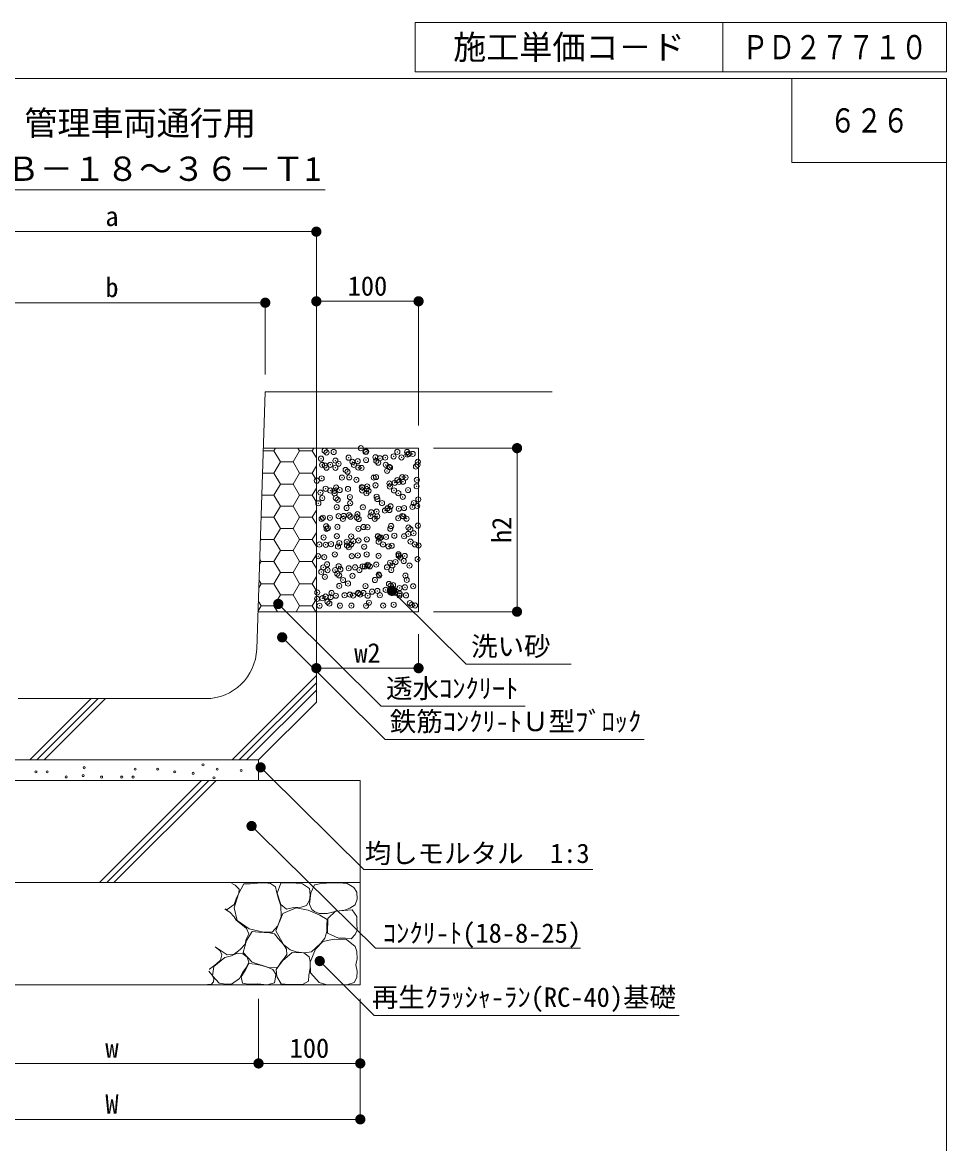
# Model space of a CAD drawing. Units: millimetres at full size, sheet at 1:10. Extents: x 121 to 2859, y 2322 to 4189.
# Drawn here: x 1955 to 2859, y 3092 to 4189 of the extents above; entities that cross this region are included whole.
import ezdxf
from ezdxf.enums import TextEntityAlignment as Align

# ---------------------------------------------------------------- set-up
doc = ezdxf.new("R2010")
doc.units = ezdxf.units.MM
doc.header["$LTSCALE"] = 10
doc.header["$PDMODE"] = 32
doc.header["$PDSIZE"] = 5
doc.linetypes.add('USER1', pattern=[50, 37.5, -12.5])
for name, color, linetype, lineweight in [('_0-0_', 7, 'Continuous', 13), ('ハッチ', 4, 'Continuous', 13), ('寸法', 1, 'Continuous', 13), ('本体', 7, 'Continuous', 13)]:
    doc.layers.add(name, color=color, linetype=linetype, lineweight=lineweight)
doc.styles.add('ＭＳ ゴシック', font='')
doc.styles.get('ＭＳ ゴシック').set_extended_font_data('MS Gothic')

# ---------------------------------------------------------------- blocks, each defined once
blk = doc.blocks.new('filled_dot')
at = {"color": 0, "linetype": 'Continuous', "lineweight": -2, "const_width": 1.25}
blk.add_lwpolyline([(-0.625, 0, 1), (0.625, 0, 1)], format="xyb", close=True, dxfattribs=at)

msp = doc.modelspace()

# ---------------------------------------------------------------- linework, layer by layer
at = {"layer": '_0-0_'}
for p, q in [((2339.19, 4188.85), (2859.3, 4188.85)), ((2339.19, 4188.85), (2339.19, 4140.47)), ((2640.39, 4188.85), (2640.39, 4140.47)), ((2859.3, 4188.85), (2859.3, 4140.47)), ((2339.19, 4140.47), (2859.3, 4140.47)), ((2707.96, 4133.99), (2707.96, 4051.99)), ((2859.3, 4051.99), (2707.96, 4051.99))]:
    msp.add_line(p, q, dxfattribs=at)
at = {"layer": '_0-0_', "color": 6}
msp.add_lwpolyline([(2859.3, 4133.99), (121.18, 4133.99), (121.18, 2322.18), (2859.3, 2322.18)], close=True, dxfattribs=at)
at = {"layer": 'ハッチ'}
for p, q in [((2190.72, 3769.73), (2201.17, 3769.73)), ((2201.17, 3769.73), (2202.71, 3772.41)), ((2207.42, 3758.91), (2201.17, 3769.73)), ((2219.92, 3758.91), (2226.17, 3769.73)), ((2226.17, 3769.73), (2224.62, 3772.41)), ((2226.17, 3769.73), (2238.67, 3769.73)), ((2238.67, 3769.73), (2240.21, 3772.41)), ((2242.64, 3762.86), (2238.67, 3769.73)), ((2201.17, 3748.08), (2207.42, 3758.91)), ((2207.42, 3758.91), (2219.92, 3758.91)), ((2226.17, 3748.08), (2219.92, 3758.91)), ((2238.67, 3748.08), (2242.64, 3754.96)), ((2190, 3748.08), (2201.17, 3748.08)), ((2207.42, 3737.26), (2201.17, 3748.08)), ((2219.92, 3737.26), (2226.17, 3748.08)), ((2226.17, 3748.08), (2238.67, 3748.08)), ((2242.64, 3741.21), (2238.67, 3748.08)), ((2201.17, 3726.43), (2207.42, 3737.26)), ((2207.42, 3737.26), (2219.92, 3737.26)), ((2226.17, 3726.43), (2219.92, 3737.26)), ((2238.67, 3726.43), (2242.64, 3733.31)), ((2189.27, 3726.43), (2201.17, 3726.43)), ((2207.42, 3715.61), (2201.17, 3726.43)), ((2219.92, 3715.61), (2226.17, 3726.43)), ((2226.17, 3726.43), (2238.67, 3726.43)), ((2242.64, 3719.56), (2238.67, 3726.43)), ((2201.17, 3704.78), (2207.42, 3715.61)), ((2207.42, 3715.61), (2219.92, 3715.61)), ((2226.17, 3704.78), (2219.92, 3715.61)), ((2238.67, 3704.78), (2242.64, 3711.66)), ((2188.55, 3704.57), (2188.67, 3704.78)), ((2188.67, 3704.78), (2188.56, 3704.97)), ((2188.67, 3704.78), (2201.17, 3704.78)), ((2207.42, 3693.96), (2201.17, 3704.78)), ((2219.92, 3693.96), (2226.17, 3704.78)), ((2226.17, 3704.78), (2238.67, 3704.78)), ((2242.64, 3697.9), (2238.67, 3704.78)), ((2201.17, 3683.13), (2207.42, 3693.96)), ((2207.42, 3693.96), (2219.92, 3693.96)), ((2226.17, 3683.13), (2219.92, 3693.96)), ((2238.67, 3683.13), (2242.64, 3690.01)), ((2187.78, 3681.59), (2188.67, 3683.13)), ((2188.67, 3683.13), (2187.88, 3684.5)), ((2188.67, 3683.13), (2201.17, 3683.13)), ((2207.42, 3672.31), (2201.17, 3683.13)), ((2219.92, 3672.31), (2226.17, 3683.13)), ((2226.17, 3683.13), (2238.67, 3683.13)), ((2242.64, 3676.25), (2238.67, 3683.13)), ((2188.67, 3661.48), (2187.19, 3664.04)), ((2201.17, 3661.48), (2207.42, 3672.31)), ((2207.42, 3672.31), (2219.92, 3672.31)), ((2226.17, 3661.48), (2219.92, 3672.31)), ((2238.67, 3661.48), (2242.64, 3668.36)), ((2187.01, 3658.61), (2188.67, 3661.48)), ((2188.67, 3661.48), (2201.17, 3661.48)), ((2207.42, 3650.66), (2201.17, 3661.48)), ((2219.92, 3650.66), (2226.17, 3661.48)), ((2226.17, 3661.48), (2238.67, 3661.48)), ((2242.64, 3654.6), (2238.67, 3661.48)), ((2188.67, 3639.83), (2186.51, 3643.57)), ((2201.17, 3639.83), (2207.42, 3650.66)), ((2207.42, 3650.66), (2219.92, 3650.66)), ((2226.17, 3639.83), (2219.92, 3650.66)), ((2238.67, 3639.83), (2242.64, 3646.71)), ((2186.25, 3635.64), (2188.67, 3639.83)), ((2188.67, 3639.83), (2201.17, 3639.83)), ((2207.42, 3629.01), (2201.17, 3639.83)), ((2219.92, 3629.01), (2226.17, 3639.83)), ((2226.17, 3639.83), (2238.67, 3639.83)), ((2242.64, 3632.95), (2238.67, 3639.83)), ((2188.67, 3618.18), (2185.83, 3623.1)), ((2201.17, 3618.18), (2207.42, 3629.01)), ((2207.42, 3629.01), (2219.92, 3629.01)), ((2226.17, 3618.18), (2219.92, 3629.01)), ((2238.67, 3618.18), (2242.64, 3625.06)), ((2185.48, 3612.66), (2188.67, 3618.18)), ((2188.67, 3618.18), (2201.17, 3618.18)), ((2204.5, 3612.41), (2201.17, 3618.18)), ((2222.84, 3612.41), (2226.17, 3618.18)), ((2226.17, 3618.18), (2238.67, 3618.18)), ((2242, 3612.41), (2238.67, 3618.18)), ((2160.19, 3467.41), (2242.64, 3549.86)), ((2167.26, 3467.41), (2242.64, 3542.79)), ((1962.2, 3467.41), (2022.2, 3527.41)), ((1969.27, 3467.41), (2029.27, 3527.41)), ((2030.41, 3347.41), (2130.41, 3447.41)), ((2037.48, 3347.41), (2137.48, 3447.41)), ((2044.55, 3347.41), (2144.55, 3447.41))]:
    msp.add_line(p, q, dxfattribs=at)
at = {"layer": 'ハッチ', "linetype": 'USER1'}
for p, q in [((2174.33, 3467.41), (2242.64, 3535.72)), ((1976.34, 3467.41), (2036.34, 3527.41))]:
    msp.add_line(p, q, dxfattribs=at)
at = {"layer": 'ハッチ'}
for points in [[(2164.04, 3331.6), (2166.67, 3337.1), (2167.15, 3340.92), (2163.33, 3344.99), (2159.82, 3346.48)], [(2153.31, 3321.66), (2155.43, 3321.09), (2162.37, 3326.1), (2164.04, 3331.6)], [(2168.09, 3282.13), (2172.87, 3287.15), (2174.07, 3292.17), (2176.46, 3297.43), (2174.3, 3302.45), (2168.8, 3307.23), (2164.26, 3310.57), (2162.35, 3313.92), (2158.04, 3318.46), (2154.69, 3320.61), (2153.16, 3321.08)], [(2141.99, 3265.55), (2145.26, 3268.22), (2148.82, 3271.63), (2150.3, 3276.82), (2148.37, 3280.82), (2144.81, 3283.63), (2143.57, 3284.52)], [(2143.6, 3284.64), (2155.41, 3276.63), (2162.35, 3277.35), (2168.09, 3282.13)], [(2136.06, 3247.76), (2139.62, 3247.76), (2142.14, 3250.28), (2142.29, 3253.25), (2140.21, 3257.1), (2137.39, 3260.66), (2137.32, 3260.71)], [(2137.86, 3262.73), (2138.14, 3262.73), (2141.99, 3265.55)]]:
    msp.add_lwpolyline(points, dxfattribs=at)
for points in [[(2204.79, 3305.15), (2208.08, 3314.25), (2207.83, 3324.62), (2205.55, 3331.7), (2203.78, 3338.79), (2202.51, 3343.34), (2197.7, 3346.63), (2192.2, 3347.25), (2185.05, 3346.88), (2177.96, 3346.37), (2171.63, 3346.37), (2166.57, 3336.51), (2162.27, 3322.85), (2165.31, 3310.46), (2176.95, 3302.11), (2190.87, 3299.08), (2199.48, 3298.83)], [(2220.74, 3323.11), (2227.82, 3323.36), (2232.89, 3325.13), (2235.92, 3330.19), (2236.43, 3335.5), (2235.92, 3341.82), (2229.09, 3346.12), (2222.76, 3346.88), (2215.81, 3347.2), (2207.83, 3346.88), (2204.29, 3337.02), (2207.83, 3326.14), (2213.4, 3321.59)], [(2240.76, 3319.08), (2245.32, 3317.34), (2253.37, 3317.12), (2262.5, 3319.51), (2270.33, 3320.6), (2275.55, 3322.34), (2280.55, 3325.6), (2282.45, 3331.27), (2282.13, 3337.91), (2279.47, 3342.76), (2272.94, 3346.46), (2264.9, 3347.11), (2257.96, 3347.12), (2247.28, 3346.46), (2240.97, 3345.15), (2237.28, 3337.33), (2235.97, 3326.47), (2238.15, 3321.03)], [(2222.84, 3279.71), (2230.88, 3278.82), (2238.02, 3279.71), (2241.89, 3283.28), (2246.95, 3288.34), (2250.82, 3293.1), (2252.91, 3299.65), (2252.91, 3306.19), (2253.21, 3311.25), (2246.06, 3315.71), (2234.75, 3320.47), (2222.84, 3322.85), (2209.85, 3317.29), (2203.02, 3300.34), (2210.63, 3286.85), (2217.18, 3281.8)], [(2271.24, 3293.08), (2276.56, 3292.46), (2280.62, 3296.52), (2282.46, 3301), (2282.18, 3307.65), (2282.4, 3314.34), (2277.81, 3320.89), (2261.23, 3319.33), (2253.72, 3312.46), (2253.41, 3298.08), (2264.36, 3293.08)], [(2208.59, 3270.25), (2211.12, 3273.28), (2213.65, 3277.08), (2213.4, 3282.39), (2210.36, 3286.94), (2205.3, 3292.76), (2201.75, 3297.31), (2196.69, 3298.32), (2186.31, 3298.83), (2179.99, 3299.58), (2174.17, 3290.73), (2170.88, 3279.1), (2179.99, 3269.49), (2196.69, 3264.18), (2204.79, 3264.68)], [(2273.35, 3247.77), (2279.79, 3249.83), (2282.36, 3254.46), (2282.48, 3260.67), (2281.33, 3267.07), (2282.55, 3272.84), (2282.1, 3279.96), (2280.56, 3284.82), (2272.06, 3291.77), (2260.22, 3292.02), (2248.89, 3289.71), (2241.68, 3282.25), (2236.53, 3269.64), (2236.79, 3259.09), (2245.29, 3249.57), (2251.98, 3247.77), (2262.02, 3247.52)], [(2170.72, 3259.67), (2174.3, 3264.69), (2176.46, 3269.47), (2175.02, 3274.48), (2170.72, 3277.59), (2165.22, 3278.31), (2159.72, 3275.92), (2153.02, 3274.01), (2142.49, 3265.4), (2141.06, 3256.08), (2147.52, 3249.15), (2153.74, 3247.96), (2159.72, 3248.19), (2167.37, 3253.69)], [(2202.79, 3254.88), (2203.03, 3257.99), (2199.92, 3262.29), (2195.38, 3264.44), (2189.16, 3266.35), (2182.7, 3267.79), (2176.72, 3268.26), (2172.89, 3261.57), (2169.07, 3255.12), (2170.26, 3249.15), (2175.76, 3247.95), (2185.09, 3248.43), (2194.66, 3247.47), (2201.6, 3249.38)], [(2235.38, 3256.99), (2236.54, 3263.75), (2236.54, 3270.28), (2235.61, 3274.94), (2230.24, 3278.67), (2219.04, 3278.91), (2209.48, 3270.98), (2203.17, 3262.35), (2204.11, 3255.59), (2208.07, 3248.36), (2216.24, 3247.66), (2229.08, 3247.89), (2234.91, 3250.93)]]:
    msp.add_lwpolyline(points, close=True, dxfattribs=at)
for centre in [(1968.28, 3455.69), (1979.36, 3455.69), (2015.38, 3459.84), (2065.25, 3458.46), (2087.41, 3458.46), (2104.04, 3455.69), (2122.05, 3454.3), (2131.74, 3462.61), (2145.6, 3458.46), (2169.15, 3457.07), (1997.91, 3450.77), (2014.54, 3452.08), (2032.55, 3450.7), (2052.18, 3450.69), (2063.27, 3450.69), (2142.49, 3449.99)]:
    msp.add_circle(centre, 1, dxfattribs=at)
for p in [(2286.27, 3772.34), (2247.2, 3762.12), (2250.78, 3769.86), (2252.62, 3768.17), (2259.58, 3768.65), (2261.32, 3760.2), (2274.21, 3763.09), (2283.16, 3759.65), (2290.72, 3768.71), (2291.29, 3760.72), (2291.39, 3768.98), (2300.38, 3763.43), (2301.34, 3759.86), (2304.87, 3762.51), (2310.07, 3763.2), (2318.2, 3764.27), (2321.87, 3768.77), (2325.96, 3763.3), (2331.4, 3768.63), (2331.79, 3766.06), (2333.24, 3766.94), (2336.99, 3766.74), (2248.26, 3755.97), (2251.03, 3755.43), (2252.48, 3753.29), (2256.24, 3756.11), (2261.32, 3753.2), (2264.37, 3757.18), (2271.28, 3751.08), (2273.12, 3749.39), (2277.95, 3758.97), (2279.4, 3756.03), (2283.62, 3753.34), (2286.9, 3753.08), (2303.18, 3758.17), (2310.54, 3756.08), (2311.88, 3750.2), (2313.91, 3754.05), (2314.76, 3753.4), (2340.08, 3754.38), (2341.69, 3756.14), (2341.94, 3758.97), (2243.06, 3740.61), (2247.83, 3742.85), (2267.66, 3743.61), (2274.84, 3743.82), (2281.82, 3741.42), (2298.8, 3743.67), (2301.01, 3744.16), (2314.09, 3737.84), (2319.29, 3738.52), (2321.84, 3741.08), (2323.68, 3739.39), (2326.59, 3744.03), (2327.42, 3739.59), (2329.94, 3743.73), (2341.01, 3741.38), (2246.67, 3728.96), (2251.76, 3732.64), (2256.34, 3730.93), (2260.25, 3730.75), (2260.55, 3728.24), (2261.95, 3733.93), (2265.46, 3731.43), (2273.59, 3732.5), (2287.17, 3734.29), (2287.48, 3730.99), (2287.53, 3733.81), (2291.7, 3728.3), (2291.77, 3732.3), (2292.38, 3734.98), (2293.62, 3730.61), (2300.51, 3736.05), (2314.54, 3734.78), (2318.62, 3731.04), (2322.84, 3728.36), (2332.38, 3731.41), (2340.71, 3735.12), (2244.59, 3718.52), (2248.46, 3723.58), (2261.71, 3723.52), (2263.56, 3721.83), (2275.47, 3724.55), (2275.74, 3718.57), (2301.64, 3724.89), (2302.32, 3722.64), (2306.88, 3718.63), (2315.17, 3715.51), (2327.22, 3724.77), (2338.02, 3718.69), (2341.34, 3715.85), (2342.33, 3722.29), (2262.58, 3714.66), (2264.41, 3705.89), (2269.47, 3706.07), (2272.26, 3713.86), (2274.68, 3706.76), (2276.1, 3705.29), (2282.21, 3704.74), (2282.81, 3707.83), (2288.16, 3714.54), (2295.55, 3705.95), (2296.39, 3709.61), (2301.6, 3710.3), (2302.27, 3705.62), (2309.73, 3711.37), (2312.27, 3713.52), (2314.11, 3711.83), (2323.31, 3713.16), (2326.7, 3706), (2327.85, 3705.5), (2328.51, 3713.84), (2336.64, 3714.91), (2247.76, 3703.21), (2249.09, 3704.31), (2252.15, 3695.96), (2252.67, 3693.48), (2253.99, 3694.27), (2255.89, 3704.28), (2263.21, 3695.39), (2268.63, 3703.2), (2283.81, 3693.53), (2284.05, 3703.05), (2288.79, 3695.27), (2292.75, 3695.08), (2299.77, 3703.26), (2314.95, 3693.59), (2315.8, 3696.24), (2322.81, 3703.86), (2330.91, 3703.32), (2332.77, 3694.74), (2341.97, 3696.58), (2249.72, 3685.05), (2262.69, 3686.3), (2276.73, 3686.02), (2292.03, 3683.15), (2302.71, 3685.96), (2302.9, 3686.35), (2304.55, 3684.27), (2305.61, 3684.94), (2310.82, 3685.62), (2318.95, 3686.69), (2328.48, 3686.23), (2332.53, 3688.48), (2334.61, 3693.05), (2337.73, 3689.17), (2245.57, 3678.11), (2251.78, 3677.85), (2256.98, 3678.53), (2263.84, 3676.13), (2265.11, 3679.6), (2272.49, 3680.85), (2272.64, 3677.18), (2274.49, 3675.49), (2276.71, 3678.16), (2278.69, 3681.39), (2283.9, 3682.08), (2289.42, 3676), (2303.63, 3680.91), (2307.85, 3678.22), (2313.25, 3676.3), (2316.43, 3676.98), (2334.77, 3680.96), (2338.99, 3678.28), (2342.6, 3677.31), (2244.43, 3666.72), (2250.35, 3665.78), (2260.75, 3668.43), (2277.36, 3666.75), (2283.19, 3667.52), (2291.89, 3668.49), (2303.53, 3667.08), (2320.04, 3660.94), (2323.03, 3668.55), (2323.2, 3667.18), (2325.04, 3665.49), (2328.17, 3662.01), (2329.11, 3666.96), (2341.75, 3663.8), (2247.41, 3651.38), (2249.42, 3655.75), (2253.13, 3658.74), (2253.64, 3653.06), (2261, 3653.17), (2263.08, 3649.62), (2264.47, 3656.86), (2266.2, 3653.86), (2274.33, 3654.93), (2280.57, 3655.81), (2284.78, 3653.12), (2287.91, 3656.71), (2290.05, 3656.74), (2293.12, 3657.4), (2293.14, 3658.4), (2294.98, 3656.71), (2301.25, 3658.47), (2311.71, 3655.86), (2314.83, 3660.26), (2315.92, 3653.18), (2317.06, 3657.71), (2333.74, 3657.52), (2250.98, 3646.51), (2264.92, 3647.94), (2268.82, 3643.39), (2273.62, 3639.96), (2277.99, 3647.48), (2299.96, 3643.45), (2303.68, 3648.74), (2304.16, 3647.82), (2313.64, 3639.62), (2329.74, 3647.69), (2331.11, 3643.51), (2243.56, 3631.19), (2257.5, 3630.71), (2261.72, 3628.02), (2265.1, 3637.59), (2270.22, 3628.49), (2275.42, 3629.18), (2278.62, 3628.21), (2283.55, 3630.25), (2283.58, 3630.84), (2285.42, 3629.15), (2288.64, 3630.77), (2290.68, 3637.47), (2292.86, 3628.08), (2297.13, 3632.04), (2302.34, 3632.72), (2304.79, 3628.55), (2310.47, 3633.79), (2315.48, 3637.93), (2317.69, 3638.44), (2319.78, 3630.82), (2324, 3628.14), (2324.05, 3635.58), (2324.18, 3629.96), (2329.26, 3636.27), (2330.37, 3628.42), (2337.39, 3637.34), (2243.3, 3624.95), (2245.76, 3618.3), (2248.5, 3625.63), (2251.61, 3627.24), (2253.51, 3622.07), (2255.36, 3620.38), (2256.63, 3626.7), (2265.73, 3618.32), (2276.9, 3618.35), (2291.31, 3618.2), (2294.12, 3621.18), (2308.04, 3618.41), (2318.31, 3619.17), (2334.13, 3620.84), (2335.98, 3619.15), (2339.18, 3618.47)]:
    msp.add_point(p, dxfattribs=at)
at = {"layer": '寸法', "color": 3}
msp.add_line((1901.16, 4025.14), (2251.42, 4025.14), dxfattribs=at)
at = {"layer": '寸法'}
for p, q in [((1842.64, 3984.2), (2242.64, 3984.2)), ((2242.64, 3844.37), (2242.64, 3984.2)), ((2242.64, 3916.07), (2342.64, 3916.07)), ((2242.64, 3794.53), (2242.64, 3916.07)), ((2342.64, 3794.53), (2342.64, 3916.07)), ((1892.64, 3914.65), (2192.64, 3914.65)), ((2192.64, 3844.37), (2192.64, 3914.65)), ((2357.29, 3772.41), (2439.01, 3772.41)), ((2439.01, 3772.41), (2439.01, 3612.41)), ((2357.29, 3612.41), (2439.01, 3612.41)), ((2242.64, 3590.29), (2242.64, 3557.19)), ((2342.64, 3590.29), (2342.64, 3557.19)), ((2242.64, 3557.19), (2342.64, 3557.19)), ((2186.07, 3233.75), (2186.07, 3170.53)), ((2186.07, 3233.75), (2186.07, 3170.53)), ((2285.64, 3233.75), (2285.64, 3115.81)), ((2285.64, 3233.75), (2285.64, 3170.53)), ((1899.21, 3170.53), (2186.07, 3170.53)), ((2285.64, 3170.53), (2186.07, 3170.53)), ((1799.64, 3115.81), (2285.64, 3115.81))]:
    msp.add_line(p, q, dxfattribs=at)
for points in [[(2316.59, 3632.86), (2323.7, 3625.83), (2389.23, 3561.05), (2491.99, 3561.05)], [(2205.38, 3620.02), (2212.46, 3612.96), (2305.98, 3519.9), (2447.07, 3519.9)], [(2209.19, 3587.36), (2216.29, 3580.33), (2310.12, 3487.52), (2563.28, 3487.52)], [(2188.11, 3460.12), (2195.22, 3453.09), (2289.04, 3360.28), (2513.03, 3360.28)], [(2179.25, 3402.75), (2186.38, 3395.74), (2300.45, 3283.45), (2500.95, 3283.45)], [(2245.97, 3270.67), (2253.04, 3263.6), (2299.1, 3217.54), (2597.65, 3217.54)]]:
    msp.add_lwpolyline(points, dxfattribs=at)
at = {"layer": '本体'}
for p, q in [((2184.25, 3575.74), (2192.64, 3827.41)), ((2192.64, 3827.41), (2242.64, 3827.41)), ((2242.64, 3827.41), (2473.33, 3827.41)), ((2242.64, 3523.98), (2242.64, 3827.41)), ((2242.64, 3772.41), (2190.81, 3772.41)), ((2242.64, 3772.41), (2342.64, 3772.41)), ((2342.64, 3612.41), (2342.64, 3772.41)), ((2242.64, 3612.41), (2185.47, 3612.41)), ((2242.64, 3612.41), (2342.64, 3612.41)), ((2134.28, 3527.41), (1951, 3527.41)), ((2242.64, 3523.98), (2186.07, 3467.41)), ((2186.07, 3467.41), (1899.21, 3467.41)), ((2186.07, 3467.41), (2186.07, 3447.41)), ((1799.64, 3447.41), (2285.64, 3447.41)), ((2285.64, 3447.41), (2285.64, 3347.41)), ((2285.64, 3347.41), (1799.64, 3347.41)), ((2285.64, 3347.41), (2285.64, 3247.41)), ((2285.64, 3247.41), (1799.64, 3247.41))]:
    msp.add_line(p, q, dxfattribs=at)
msp.add_arc((2134.28, 3577.41), 50, 270, 358.09082, dxfattribs=at)

# ---------------------------------------------------------------- block references
at = {"layer": '寸法', "xscale": 4, "yscale": 4}
for p, rotation in [((2242.64, 3984.2), 180), ((2192.64, 3914.65), 180), ((2342.64, 3916.07), 180), ((2439.01, 3772.41), 270), ((2316.59, 3632.86), 315.3), ((2205.38, 3620.02), 315.1), ((2439.01, 3612.41), 90), ((2209.19, 3587.36), 315.3), ((2342.64, 3557.19), 180), ((2188.11, 3460.12), 315.3), ((2179.25, 3402.75), 315.5), ((2245.97, 3270.67), 315), ((2186.07, 3170.53), 180), ((2285.64, 3170.53), 180), ((2285.64, 3115.81), 180)]:
    msp.add_blockref('filled_dot', p, dxfattribs=dict(at, rotation=rotation))
for p in [(2242.64, 3916.07), (2242.64, 3557.19), (2186.07, 3170.53)]:
    msp.add_blockref('filled_dot', p, dxfattribs=at)

# ---------------------------------------------------------------- texts
at = {"layer": '_0-0_', "style": 'ＭＳ ゴシック'}
msp.add_text('施工単価コ－ド', height=23.74, dxfattribs=at).set_placement((2489.79, 4164.66), align=Align.MIDDLE_CENTER)
at = {"layer": '_0-0_', "style": 'ＭＳ ゴシック', "width": 0.8}
for s, p in [('ＰＤ２７７１０', (2749.85, 4164.66)), ('６２６', (2783.63, 4092.99))]:
    msp.add_text(s, height=23.74, dxfattribs=at).set_placement(p, align=Align.MIDDLE_CENTER)
at = {"layer": '寸法', "color": 3, "style": 'ＭＳ ゴシック'}
for s, height, p in [('管理車両通行用', 23.74, (1956.87, 4071.41)), ('ＵＢ－１８～３６－Ｔ1', 23.74, (1907.31, 4026.73)), ('洗い砂', 18.99, (2394.08, 3563.39)), ('透水ｺﾝｸﾘｰﾄ', 18.99, (2310.83, 3522.24)), ('鉄筋ｺﾝｸﾘ-ﾄＵ型ﾌﾞﾛｯｸ', 18.99, (2314.48, 3489.87)), ('均しモルタル\u30001:3', 18.99, (2289.98, 3360.91)), ('ｺﾝｸﾘ-ﾄ(18-8-25)', 18.99, (2307.74, 3282.85)), ('再生ｸﾗｯｼｬ-ﾗﾝ(RC-40)基礎', 18.99, (2296.95, 3220.14))]:
    msp.add_text(s, height=height, dxfattribs=at).set_placement(p, align=Align.BOTTOM_LEFT)
at = {"layer": '寸法', "style": 'ＭＳ ゴシック'}
for s, p in [('a', (2042.64, 3999.2)), ('b', (2042.64, 3929.65)), ('100', (2292.64, 3931.07)), ('w2', (2292.64, 3572.19)), ('100', (2235.86, 3185.53)), ('w', (2042.64, 3185.53)), ('W', (2042.64, 3130.81))]:
    msp.add_text(s, height=18.99, dxfattribs=at).set_placement(p, align=Align.MIDDLE_CENTER)
msp.add_text('h2', height=18.99, rotation=90, dxfattribs=at).set_placement((2424.01, 3692.41), align=Align.MIDDLE_CENTER)

doc.saveas('drawing.dxf')
